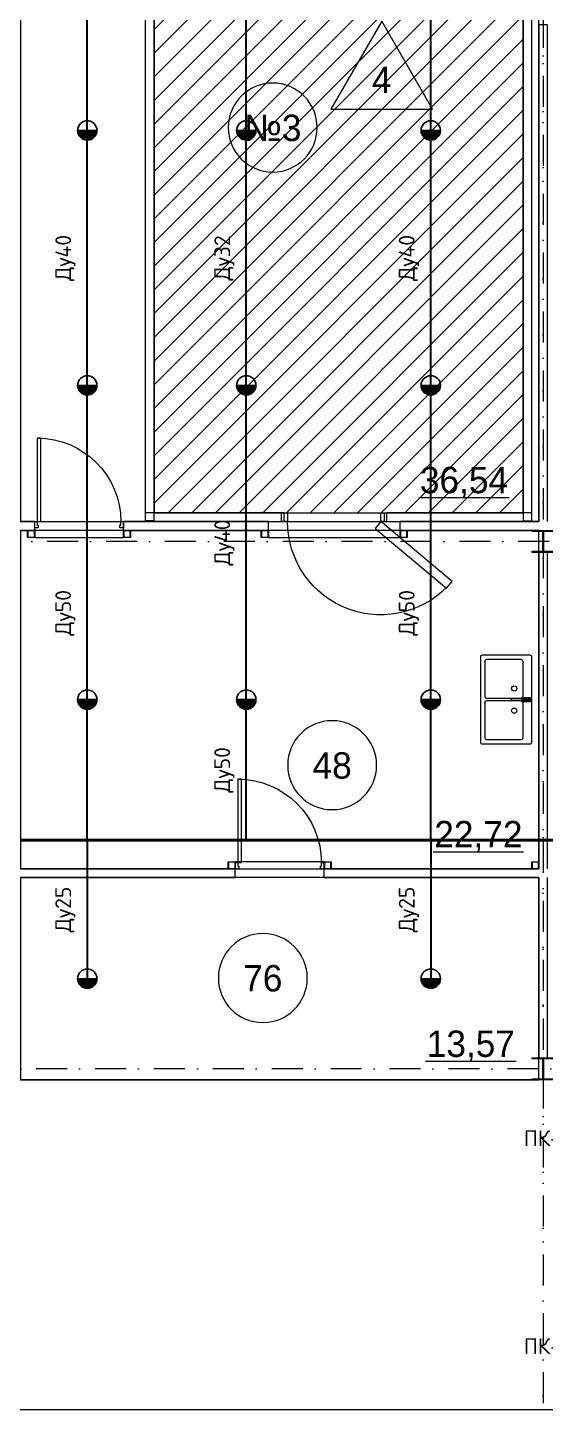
# Model space of a CAD drawing. Header units: millimetres. Extents: x 0 to 2118900, y -20000 to 84100.
# Drawn here: x 490130 to 496025, y 42148 to 57845 of the extents above; entities that cross this region are included whole.
import ezdxf
from ezdxf.enums import TextEntityAlignment as Align

# ---------------------------------------------------------------- set-up
doc = ezdxf.new("R2010")
doc.units = ezdxf.units.MM
for name, pattern in [('Dot & Dashed', [670.277762, 352.777767, -176.388884, 0, -141.111112]), ('Крупный пунктир', [634.99999, 0, -634.99999]), ('Штриховая', [300, 200, -100])]:
    doc.linetypes.add(name, pattern=pattern)
for name, color, linetype, lineweight in [('АР_подоснова', 8, 'Continuous', 13), ('ПТ_В21', 1, 'Continuous', 50), ('ПТ_В21_расп', 1, 'Continuous', 30), ('ПТ_оросители', 7, 'Continuous', 25), ('ПТ_текст', 7, 'Continuous', 18), ('ПТ_штриховка', 8, 'Continuous', 9)]:
    doc.layers.add(name, color=color, linetype=linetype, lineweight=lineweight)
doc.styles.add('АР_текст_1', font='arial.ttf')
doc.styles.add('ПТ', font='isocpeur.ttf')

# ---------------------------------------------------------------- blocks, each defined once
blk = doc.blocks.new('Колонна SHS ГК 270')
at = {"color": 0, "linetype": 'Continuous', "lineweight": -2}
for p, q in [((40, 40), (-40, 40)), ((-40, 40), (-40, -40)), ((-36.4, -36.4), (-36.4, 36.4)), ((-36.4, 36.4), (36.4, 36.4)), ((36.4, 36.4), (36.4, -36.4)), ((40, -40), (40, 40)), ((-40, -40), (40, -40)), ((36.4, -36.4), (-36.4, -36.4))]:
    blk.add_line(p, q, dxfattribs=at)
blk = doc.blocks.new('Труба Квадратного Сечения ГК SHS 27_5')
at = {"color": 0, "linetype": 'Continuous', "lineweight": -2}
for p, q in [((505, 40), (0, 40)), ((0, 40), (0, 0)), ((0, 0), (0, -40)), ((1010, 40), (505, 40)), ((1010, 0), (1010, 40)), ((1010, -40), (1010, 0)), ((0, -40), (505, -40)), ((505, -40), (1010, -40))]:
    blk.add_line(p, q, dxfattribs=at)
blk = doc.blocks.new('Труба Квадратного Сечения ГК SHS 27_6')
at = {"color": 0, "linetype": 'Continuous', "lineweight": -2}
for p, q in [((750, 40), (0, 40)), ((0, 40), (0, 0)), ((0, 0), (0, -40)), ((1500, 40), (750, 40)), ((1500, 0), (1500, 40)), ((1500, -40), (1500, 0)), ((0, -40), (750, -40)), ((750, -40), (1500, -40))]:
    blk.add_line(p, q, dxfattribs=at)
blk = doc.blocks.new('Зона подготовки товара_48_67', base_point=(84907, 26738))
at = {"color": 0, "linetype": 'Continuous', "lineweight": -2}
blk.add_line((86748, 24470), (87777, 24470), dxfattribs=at)
for start, end in [(0, 180), (180, 0)]:
    blk.add_arc((85597, 25454), 506, start, end, dxfattribs=at)
at = {"color": 0, "lineweight": -2, "style": 'АР_текст_1'}
for tag, p in [('ROOM_NUMBER', (85597, 25451)), ('ROOM_AREA', (87262, 24669))]:
    blk.add_attdef(tag, text='', height=300, dxfattribs=at).set_placement(p, align=Align.MIDDLE_CENTER)
blk = doc.blocks.new('Морозильная камера №3_№3_100', base_point=(85105, 33075))
at = {"color": 0, "linetype": 'Continuous', "lineweight": -2}
for p, q in [((86161, 33919), (85582, 32917)), ((86739, 32917), (86161, 33919)), ((85582, 32917), (86739, 32917)), ((86583, 28498), (87612, 28498))]:
    blk.add_line(p, q, dxfattribs=at)
at = {"color": 0, "linetype": 'Штриховая', "lineweight": -2, "flags": 128}
blk.add_lwpolyline([(83570, 28325), (87770, 28325), (87770, 37025), (83570, 37025)], close=True, dxfattribs=at)
at = {"color": 0, "linetype": 'Continuous', "lineweight": -2}
for start, end in [(0, 180), (180, 0)]:
    blk.add_arc((84921, 32708), 506, start, end, dxfattribs=at)
at = {"color": 0, "lineweight": -2, "style": 'АР_текст_1'}
for tag, p in [('DUMMY_112', (86161, 33251)), ('ROOM_NUMBER', (84921, 32705)), ('ROOM_AREA', (87098, 28698))]:
    blk.add_attdef(tag, text='', height=300, dxfattribs=at).set_placement(p, align=Align.MIDDLE_CENTER)
blk = doc.blocks.new('Выставочная зона_76_130', base_point=(86185, 23579))
at = {"color": 0, "linetype": 'Continuous', "lineweight": -2}
blk.add_line((86661, 22086), (87691, 22086), dxfattribs=at)
for start, end in [(0, 180), (180, 0)]:
    blk.add_arc((84808, 23032), 506, start, end, dxfattribs=at)
at = {"color": 0, "lineweight": -2, "style": 'АР_текст_1'}
for tag, p in [('ROOM_NUMBER', (84808, 23030)), ('ROOM_AREA', (87176, 22285))]:
    blk.add_attdef(tag, text='', height=300, dxfattribs=at).set_placement(p, align=Align.MIDDLE_CENTER)
blk = doc.blocks.new('Однопольная Дверь 27_2')
at = {"color": 0, "linetype": 'Continuous', "lineweight": -2}
for p, q in [((435, 0), (435, 950)), ((435, 950), (475, 950)), ((475, 950), (475, 0)), ((-475, 0), (-505, 0)), ((-505, 0), (-505, -70)), ((-475, -40), (-475, 0)), ((475, 0), (435, 0)), ((505, 0), (475, 0)), ((475, 0), (475, -40)), ((505, -70), (505, 0)), ((-505, -70), (-465, -70)), ((-505, -170), (-505, -70)), ((-465, -40), (-475, -40)), ((-465, -70), (-465, -40)), ((475, -40), (465, -40)), ((465, -40), (465, -70)), ((465, -70), (505, -70)), ((505, -170), (505, -70))]:
    blk.add_line(p, q, dxfattribs=at)
blk.add_arc((475, 0), 950, 90, 180, dxfattribs=at)
blk = doc.blocks.new('Стена_108', base_point=(93825, 24225))
at = {"color": 0, "linetype": 'Continuous', "lineweight": -2}
for p, q in [((84495, 24175), (84495, 24275)), ((85505, 24175), (85505, 24275))]:
    blk.add_line(p, q, dxfattribs=at)
at = {"color": 0, "linetype": 'Continuous', "lineweight": -2, "flags": 128}
for points in [[(84495, 24275), (82050, 24275)], [(82050, 24175), (84495, 24175)], [(87950, 24275), (85505, 24275)], [(85505, 24175), (87950, 24175)]]:
    blk.add_lwpolyline(points, dxfattribs=at)
at = {"color": 0, "linetype": 'Continuous', "lineweight": -2, "xscale": -1, "zscale": 1000}
blk.add_blockref('Однопольная Дверь 27_2', (85000, 24345), dxfattribs=at)
blk = doc.blocks.new('Однопольная Дверь 27_3')
at = {"color": 0, "linetype": 'Continuous', "lineweight": -2}
for p, q in [((435, 0), (435, 950)), ((435, 950), (475, 950)), ((475, 950), (475, 0)), ((-475, 0), (-505, 0)), ((-505, 0), (-505, -70)), ((-505, -70), (-505, 0)), ((-505, -70), (-505, 0)), ((-475, -40), (-475, 0)), ((475, 0), (435, 0)), ((505, 0), (475, 0)), ((475, 0), (475, -40)), ((505, -70), (505, 0)), ((505, -70), (505, 0)), ((505, -70), (505, 0)), ((-505, -70), (-465, -70)), ((-505, -100), (-505, -70)), ((-465, -40), (-475, -40)), ((-465, -70), (-465, -40)), ((475, -40), (465, -40)), ((465, -40), (465, -70)), ((465, -70), (505, -70)), ((505, -100), (505, -70))]:
    blk.add_line(p, q, dxfattribs=at)
blk.add_arc((475, 0), 950, 90, 180, dxfattribs=at)
blk = doc.blocks.new('Простой Проем Двери')
at = {"color": 0, "linetype": 'Continuous', "lineweight": -2}
for p, q in [((-750, 0), (-750, -100)), ((750, 0), (750, -100))]:
    blk.add_line(p, q, dxfattribs=at)
blk = doc.blocks.new('Стена_109', base_point=(98125, 28125))
at = {"color": 0, "linetype": 'Continuous', "lineweight": -2}
for p, q in [((82211, 28155), (82211, 28225)), ((82211, 28125), (82211, 28155)), ((83221, 28155), (83221, 28225)), ((83221, 28125), (83221, 28155)), ((84871, 28125), (84871, 28225)), ((86371, 28125), (86371, 28225))]:
    blk.add_line(p, q, dxfattribs=at)
at = {"color": 0, "linetype": 'Continuous', "lineweight": -2, "flags": 128}
for points in [[(80371, 28125), (82211, 28125)], [(82211, 28225), (82050, 28225)], [(84871, 28225), (83221, 28225)], [(83221, 28125), (84871, 28125)], [(87950, 28225), (86371, 28225)], [(86371, 28125), (88700, 28125)]]:
    blk.add_lwpolyline(points, dxfattribs=at)
at = {"color": 0, "linetype": 'Continuous', "lineweight": -2, "xscale": -1, "zscale": 1000}
blk.add_blockref('Однопольная Дверь 27_3', (82716, 28225), dxfattribs=at)
at = {"color": 0, "linetype": 'Continuous', "lineweight": -2, "zscale": 1000, "rotation": 180}
blk.add_blockref('Простой Проем Двери', (85621, 28125), dxfattribs=at)
blk = doc.blocks.new('Стена_119', base_point=(83470, 37125))
at = {"color": 0, "linetype": 'Continuous', "lineweight": -2}
for p, q in [((83470, 28235), (83470, 28225)), ((83470, 28225), (83570, 28225)), ((83570, 28225), (83570, 28235))]:
    blk.add_line(p, q, dxfattribs=at)
at = {"color": 0, "linetype": 'Continuous', "lineweight": -2, "flags": 128}
for points in [[(83470, 37125), (83570, 37125)], [(83470, 37125), (83470, 28235)], [(83570, 28235), (83570, 37025)], [(83570, 28235), (83470, 28235)]]:
    blk.add_lwpolyline(points, dxfattribs=at)
blk = doc.blocks.new('Стена_1200', base_point=(87870, 28225))
at = {"color": 0, "linetype": 'Continuous', "lineweight": -2}
for p, q in [((87770, 28235), (87770, 28225)), ((87770, 28225), (87870, 28225)), ((87870, 28225), (87870, 28235))]:
    blk.add_line(p, q, dxfattribs=at)
at = {"color": 0, "linetype": 'Continuous', "lineweight": -2, "flags": 128}
for points in [[(87870, 37125), (87770, 37125)], [(87870, 28235), (87870, 37125)], [(87770, 37025), (87770, 28235)], [(87770, 28235), (87870, 28235)]]:
    blk.add_lwpolyline(points, dxfattribs=at)
blk = doc.blocks.new('Однопольная Дверь 27_4')
at = {"color": 0, "linetype": 'Continuous', "lineweight": -2}
for p, q in [((466, 77), (1278, 758)), ((1342, 681), (530, 0)), ((1278, 758), (1342, 681)), ((-570, 0), (-600, 0)), ((-600, 0), (-600, -100)), ((-600, 0), (-600, -100)), ((-600, 0), (-600, -100)), ((-530, 0), (-570, 0)), ((-570, 0), (-570, -100)), ((-530, -100), (-530, 0)), ((530, 0), (466, 77)), ((570, 0), (530, 0)), ((530, 0), (530, -100)), ((570, 0), (600, 0)), ((570, -100), (570, 0)), ((600, 0), (600, -100)), ((600, 0), (600, -100)), ((600, 0), (600, -100)), ((-570, -100), (-600, -100)), ((-570, -100), (-530, -100)), ((530, -100), (570, -100)), ((570, -100), (600, -100))]:
    blk.add_line(p, q, dxfattribs=at)
blk.add_arc((530, 0), 1060, 40, 180, dxfattribs=at)
blk = doc.blocks.new('Стена_288', base_point=(83470, 28225))
at = {"color": 0, "linetype": 'Continuous', "lineweight": -2}
for p, q in [((85020, 28225), (85020, 28325)), ((86220, 28225), (86220, 28325))]:
    blk.add_line(p, q, dxfattribs=at)
at = {"color": 0, "linetype": 'Continuous', "lineweight": -2, "flags": 128}
for points in [[(85020, 28325), (83470, 28325)], [(83470, 28325), (83470, 28225)], [(87870, 28325), (86220, 28325)], [(87870, 28225), (87870, 28325)], [(83470, 28225), (85020, 28225)], [(86220, 28225), (87870, 28225)]]:
    blk.add_lwpolyline(points, dxfattribs=at)
at = {"color": 0, "linetype": 'Continuous', "lineweight": -2, "xscale": -0.9999999999999999, "zscale": 1000, "rotation": 180.0000009037798}
blk.add_blockref('Однопольная Дверь 27_4', (85620, 28225), dxfattribs=at)
blk = doc.blocks.new('Стена_368', base_point=(88000, 33875))
at = {"color": 0, "linetype": 'Continuous', "lineweight": -2, "flags": 128}
for points in [[(87950, 33875), (87950, 28225)], [(88050, 33875), (87950, 33875)], [(88050, 28225), (88050, 33875)]]:
    blk.add_lwpolyline(points, dxfattribs=at)
blk = doc.blocks.new('Стена_386', base_point=(88000, 27875))
at = {"color": 0, "linetype": 'Continuous', "lineweight": -2, "flags": 128}
for points in [[(87950, 27875), (87950, 24275)], [(88050, 27875), (87950, 27875)], [(88050, 24275), (88050, 27875)], [(87950, 24175), (87950, 22125)], [(88050, 22125), (88050, 24175)], [(87950, 22125), (88050, 22125)]]:
    blk.add_lwpolyline(points, dxfattribs=at)
blk = doc.blocks.new('Колонна Универсальная 27')
at = {"color": 0, "linetype": 'Continuous', "lineweight": -2}
for p, q in [((125, 125), (-125, 125)), ((-125, 125), (-125, 113)), ((-125, 113), (-4, 113)), ((-4, 113), (-4, -113)), ((4, -113), (4, 113)), ((4, 113), (125, 113)), ((125, 113), (125, 125)), ((-4, -113), (-125, -113)), ((-125, -113), (-125, -125)), ((-125, -125), (125, -125)), ((125, -113), (4, -113)), ((125, -125), (125, -113))]:
    blk.add_line(p, q, dxfattribs=at)
blk = doc.blocks.new('Двутавp К 26020-83 27_4')
at = {"color": 0, "linetype": 'Крупный пунктир', "lineweight": -2}
blk.add_line((0, 0), (39750, 0), dxfattribs=at)
blk = doc.blocks.new('Мойка Обычная 27')
at = {"color": 0, "linetype": 'Continuous', "lineweight": -2}
for p, q in [((470, 485), (70, 485)), ((940, 485), (540, 485)), ((50, 465), (50, 70)), ((490, 70), (490, 465)), ((520, 465), (520, 70)), ((960, 70), (960, 465)), ((70, 50), (470, 50)), ((540, 50), (940, 50))]:
    blk.add_line(p, q, dxfattribs=at)
at = {"color": 0, "linetype": 'Continuous', "lineweight": -2, "flags": 128}
for points in [[(20, 0), (990, 0, 0.414214), (1010, 20), (1010, 565, 0.414214), (990, 585), (20, 585, 0.414214), (0, 565), (0, 20, 0.414214)], [(485, 504), (496, 504), (496, 555, -1), (514, 555), (514, 504), (525, 504), (525, 569), (485, 569)], [(496, 357, 1), (514, 357), (514, 555, 1), (496, 555)]]:
    blk.add_lwpolyline(points, format="xyb", close=True, dxfattribs=at)
for points in [[(485, 468), (496, 468), (496, 503), (485, 503)], [(525, 468), (525, 503), (514, 503), (514, 468)]]:
    blk.add_lwpolyline(points, close=True, dxfattribs=at)
at = {"color": 0, "linetype": 'Continuous', "lineweight": -2}
for centre in [(379, 385), (631, 385)]:
    blk.add_circle(centre, 30, dxfattribs=at)
for centre, start, end in [((70, 465), 90, 180), ((470, 465), 0, 90), ((540, 465), 90, 180), ((940, 465), 0, 90), ((70, 70), 180, 270), ((470, 70), 270, 0), ((540, 70), 180, 270), ((940, 70), 270, 0)]:
    blk.add_arc(centre, 20, start, end, dxfattribs=at)
for p in [(70, 50), (540, 50)]:
    blk.add_point(p, dxfattribs=at)
blk = doc.blocks.new('Стандартный Маркер Сетки_40')
at = {"color": 0, "linetype": 'Dot & Dashed', "lineweight": -2}
blk.add_line((0, 0), (55187, 0), dxfattribs=at)
at = {"color": 0, "lineweight": -2, "style": 'АР_текст_1'}
blk.add_attdef('AC_MarkerText_1', text='', height=300, rotation=90, dxfattribs=at).set_placement((55368, -69), align=Align.TOP_CENTER)
blk = doc.blocks.new('AR_F1')
at = {"layer": 'АР_подоснова', "linetype": 'Dot & Dashed'}
for p, q in [((98125, 28000), (-4800, 28000)), ((98000, 22000), (-4800, 22000))]:
    blk.add_line(p, q, dxfattribs=at)
at = {"layer": 'АР_подоснова', "linetype": 'Continuous', "flags": 128}
for points in [[(82050, 28225), (83470, 28225), (87870, 28225), (87950, 28225), (87950, 40125), (82050, 40125)], [(83570, 28325), (87770, 28325), (87770, 37025), (83570, 37025)], [(87950, 28125), (82050, 28125), (82050, 24275), (87950, 24275)], [(87950, 21875), (87950, 24175), (82050, 24175), (82050, 21875)], [(51875, 18125), (93775, 18125), (93775, 21875), (51875, 21875)]]:
    blk.add_lwpolyline(points, close=True, dxfattribs=at)
at = {"layer": 'АР_подоснова', "linetype": 'Continuous', "zscale": 1000}
for name, p, rotation in [('Стандартный Маркер Сетки_40', (88000, 40000), 270), ('Двутавp К 26020-83 27_4', (88000, 39875), 270), ('Труба Квадратного Сечения ГК SHS 27_6', (86371, 28085), 180), ('Мойка Обычная 27', (87285, 26705), 270)]:
    blk.add_blockref(name, p, dxfattribs=dict(at, rotation=rotation))
at = {"layer": 'АР_подоснова'}
for name, p in [('Стена_119', (83470, 37125)), ('Стена_1200', (87870, 28225)), ('Стена_368', (88000, 33875)), ('Стена_109', (98125, 28125)), ('Стена_288', (83470, 28225)), ('Стена_386', (88000, 27875)), ('Стена_108', (93825, 24225))]:
    blk.add_blockref(name, p, dxfattribs=at)
at = {"layer": 'АР_подоснова', "linetype": 'Continuous'}
ref = blk.add_blockref('Морозильная камера №3_№3_100', (85105, 33075), dxfattribs=at)
ref.add_attrib('ROOM_NUMBER', '№3', dxfattribs={"layer": '0', "color": 0, "lineweight": 9, "height": 300}).set_placement((84921, 32705), align=Align.MIDDLE_CENTER)
ref.add_attrib('ROOM_AREA', '36,54', dxfattribs={"layer": '0', "color": 0, "lineweight": 9, "height": 300}).set_placement((87098, 28698), align=Align.MIDDLE_CENTER)
ref.add_attrib('DUMMY_112', '4', dxfattribs={"layer": '0', "color": 0, "lineweight": 9, "height": 300}).set_placement((86161, 33251), align=Align.MIDDLE_CENTER)
at = {"layer": 'АР_подоснова', "linetype": 'Continuous', "xscale": -1, "zscale": 1000}
for name, p in [('Колонна SHS ГК 270', (82171, 28085)), ('Колонна SHS ГК 270', (83261, 28085)), ('Колонна Универсальная 27', (88000, 28000)), ('Колонна SHS ГК 270', (84455, 24315)), ('Колонна SHS ГК 270', (85545, 24315)), ('Колонна SHS ГК 270', (87910, 24315)), ('Колонна Универсальная 27', (88000, 22000))]:
    blk.add_blockref(name, p, dxfattribs=at)
at = {"layer": 'АР_подоснова', "linetype": 'Continuous', "zscale": 1000}
for p in [(82211, 28085), (84495, 24315)]:
    blk.add_blockref('Труба Квадратного Сечения ГК SHS 27_5', p, dxfattribs=at)
at = {"layer": 'АР_подоснова', "linetype": 'Continuous', "xscale": -1, "zscale": 1000, "rotation": 180}
for p in [(84831, 28085), (86411, 28085)]:
    blk.add_blockref('Колонна SHS ГК 270', p, dxfattribs=at)
at = {"layer": 'АР_подоснова', "linetype": 'Continuous'}
ref = blk.add_blockref('Зона подготовки товара_48_67', (84907, 26738), dxfattribs=at)
ref.add_attrib('ROOM_NUMBER', '48', dxfattribs={"layer": '0', "color": 0, "lineweight": 9, "height": 300}).set_placement((85597, 25451), align=Align.MIDDLE_CENTER)
ref.add_attrib('ROOM_AREA', '22,72', dxfattribs={"layer": '0', "color": 0, "lineweight": 9, "height": 300}).set_placement((87262, 24669), align=Align.MIDDLE_CENTER)
ref = blk.add_blockref('Выставочная зона_76_130', (86185, 23579), dxfattribs=at)
ref.add_attrib('ROOM_NUMBER', '76', dxfattribs={"layer": '0', "color": 0, "lineweight": 9, "height": 300}).set_placement((84808, 23030), align=Align.MIDDLE_CENTER)
ref.add_attrib('ROOM_AREA', '13,57', dxfattribs={"layer": '0', "color": 0, "lineweight": 9, "height": 300}).set_placement((87176, 22285), align=Align.MIDDLE_CENTER)
blk = doc.blocks.new('SPR_DN')
for p, q in [((-1.1, 0), (1.1, 0)), ((-1.08, -0.18), (1.08, -0.18)), ((-1.04, -0.37), (1.04, -0.37)), ((-0.95, -0.55), (0.95, -0.55)), ((-0.82, -0.73), (0.82, -0.73)), ((-0.61, -0.92), (0.61, -0.92))]:
    blk.add_line(p, q)
blk.add_circle((0, 0), 1.1)

msp = doc.modelspace()

# ---------------------------------------------------------------- hatches: boundary and pattern name
at = {"layer": 'ПТ_штриховка'}
h = msp.add_hatch(dxfattribs=at)
h.set_pattern_fill('ANSI31', color=8, scale=60)
h.paths.add_polyline_path([(491570, 52325), (495770, 52325), (495770, 61025), (491570, 61025)])

# ---------------------------------------------------------------- linework, layer by layer
at = {"layer": 'ПТ_В21'}
for p, q in [((488720, 48600), (490810, 48600)), ((490810, 48600), (492620, 48600)), ((492620, 48600), (494720, 48600)), ((494720, 48600), (497438, 48600))]:
    msp.add_line(p, q, dxfattribs=at)
at = {"layer": 'ПТ_В21_расп'}
for p, q in [((490810, 56675), (490810, 59575)), ((492620, 56675), (492620, 59575)), ((494720, 56675), (494720, 59575)), ((490810, 53775), (490810, 56675)), ((492620, 53775), (492620, 56675)), ((494720, 53775), (494720, 56675)), ((490810, 50200), (490810, 53775)), ((492620, 50200), (492620, 53775)), ((494720, 50200), (494720, 53775)), ((490810, 48600), (490810, 50200)), ((492620, 48600), (492620, 50200)), ((494720, 48600), (494720, 50200)), ((490810, 48600), (490810, 47025)), ((494720, 48600), (494720, 47025))]:
    msp.add_line(p, q, dxfattribs=at)

# ---------------------------------------------------------------- block references
at = {"layer": 'АР_подоснова'}
msp.add_blockref('AR_F1', (408000, 24000), dxfattribs=at)
at = {"layer": 'ПТ_оросители', "xscale": 100, "yscale": 100}
for p in [(490810, 56675), (492620, 56675), (494720, 56675), (490810, 53775), (492620, 53775), (494720, 53775), (490810, 50200), (492620, 50200), (494720, 50200), (490810, 47025), (494720, 47025)]:
    msp.add_blockref('SPR_DN', p, dxfattribs=at)

# ---------------------------------------------------------------- texts
at = {"layer": 'ПТ_текст', "style": 'ПТ'}
for s, p in [('Ду40', (490680, 55225)), ('Ду32', (492490, 55225)), ('Ду40', (494590, 55225)), ('Ду40', (492490, 51987.5)), ('Ду50', (490680, 51187.5)), ('Ду50', (494590, 51187.5)), ('Ду50', (492490, 49400)), ('Ду25', (490680, 47812.5)), ('Ду25', (494590, 47812.5))]:
    msp.add_text(s, height=180, rotation=90, dxfattribs=at).set_placement(p, align=Align.BOTTOM_CENTER)
msp.add_text('ПК-15 (2хДу65)', height=180, dxfattribs=at).set_placement((496600, 45300), align=Align.TOP_CENTER)
msp.add_text('ПК-16 (2хДу65)', height=180, dxfattribs=at).set_placement((496600, 42700), align=Align.BOTTOM_CENTER)

doc.saveas('drawing.dxf')
